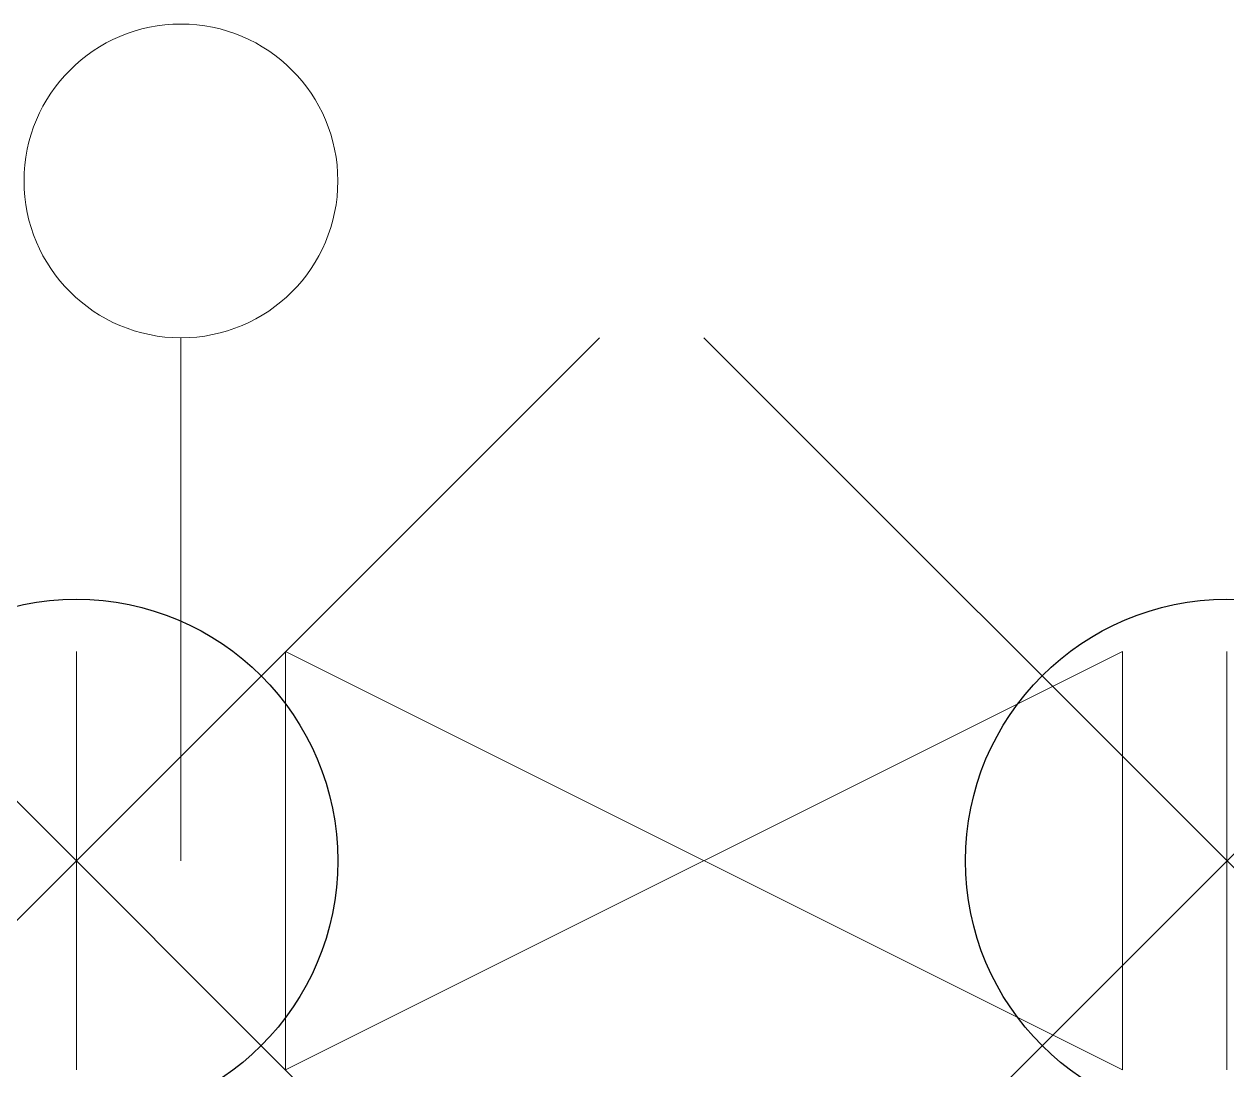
# Model space of a CAD drawing. Header units: inches. Extents: x -0.0115 to 0, y 0 to 0.01.
import ezdxf

# ---------------------------------------------------------------- set-up
doc = ezdxf.new("R2010")
doc.units = ezdxf.units.IN
doc.header["$MEASUREMENT"] = 0
doc.header["$PDMODE"] = 35
doc.header["$PDSIZE"] = 0.005
doc.layers.add('Level 7', color=9, linetype='Continuous', lineweight=0, true_color=0xc8c8c8)

# ---------------------------------------------------------------- blocks, each defined once
blk = doc.blocks.new('01002A')
at = {"layer": 'Level 7', "color": 2, "linetype": 'Continuous', "lineweight": 13}
for p, q in [((0.005, 0), (0.005, 0.005)), ((-0.005, -0.002), (-0.005, 0.002)), ((0.006, -0.002), (0.006, 0.002))]:
    blk.add_line(p, q, dxfattribs=at)
at = {"layer": 'Level 7', "color": 2, "linetype": 'Continuous', "lineweight": 13, "flags": 128}
blk.add_lwpolyline([(-0.004, 0.002), (-0.004, -0.002), (0.004, 0.002), (0.004, -0.002), (-0.004, 0.002)], dxfattribs=at)
at = {"layer": 'Level 7', "color": 2, "linetype": 'Continuous', "lineweight": 13}
blk.add_circle((0.005, 0.0065), 0.0015, dxfattribs=at)

msp = doc.modelspace()

# ---------------------------------------------------------------- linework, layer by layer
for p in [(-0.011, 0.002), (0, 0.002)]:
    msp.add_point(p)

# ---------------------------------------------------------------- block references
at = {"color": 2, "linetype": 'Continuous', "lineweight": 13, "xscale": -1}
msp.add_blockref('01002A', (-0.005, 0.002), dxfattribs=at)

doc.saveas('drawing.dxf')
